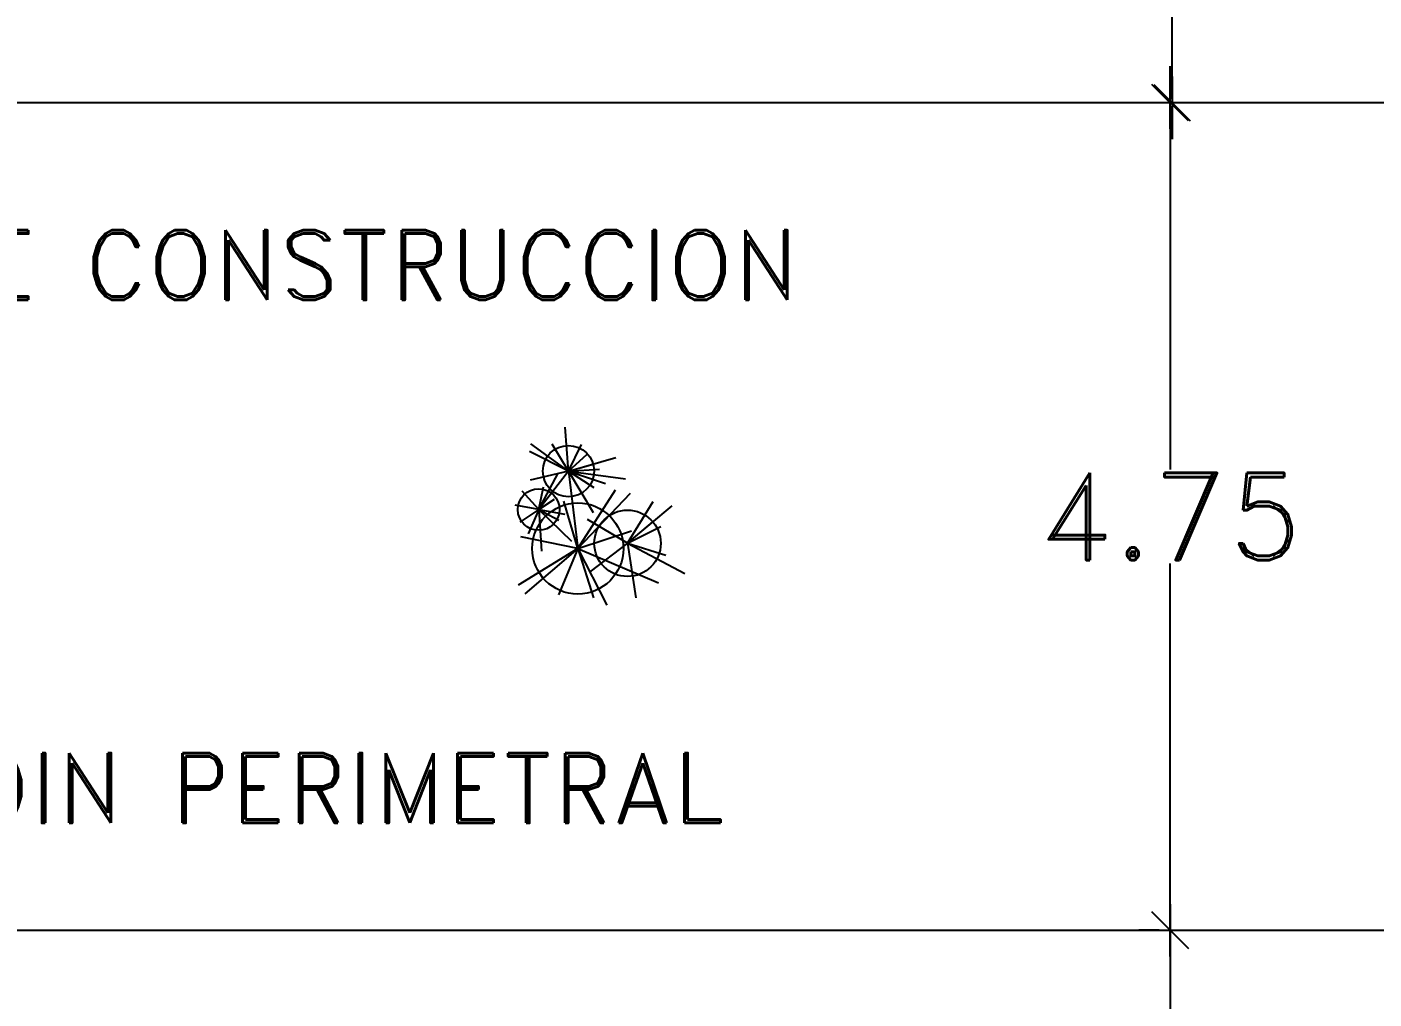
# Model space of a CAD drawing. Header units: millimetres. Extents: x 1590 to 1932, y -48 to 167.
# Drawn here: x 1638.32 to 1646.04, y -17.83 to -12.25 of the extents above; entities that cross this region are included whole.
import ezdxf
from ezdxf.enums import TextEntityAlignment as Align

# ---------------------------------------------------------------- set-up
doc = ezdxf.new("R2010")
doc.units = ezdxf.units.MM
doc.header["$LTSCALE"] = 0.1
doc.header["$MEASUREMENT"] = 0
doc.header["$PDMODE"] = 35
doc.header["$PDSIZE"] = 0.75
doc.layers.get('0').update_dxf_attribs({"linetype": 'CONTINUOUS'})
doc.layers.get('DEFPOINTS').update_dxf_attribs({"linetype": 'CONTINUOUS'})
for name, color, linetype in [('CALLES', 3, 'CONTINUOUS'), ('PARED', 4, 'CONTINUOUS'), ('PAREDES', 3, 'CONTINUOUS'), ('TEXT', 3, 'CONTINUOUS')]:
    doc.layers.add(name, color=color, linetype=linetype)
doc.styles.add('ROMAND', font='romand.shx')
doc.dimstyles.new('URBA', dxfattribs={"dimtxt": 20, "dimasz": 0.5, "dimexe": 1.25, "dimexo": 0.63, "dimgap": 0.63, "dimtad": 0, "dimtih": 1, "dimtoh": 1, "dimzin": 1, "dimdsep": 46, "dimtxsty": 'ROMAND', "dimcen": 2.5, "dimclrd": 1, "dimclre": 1, "dimclrt": 3, "dimadec": 0, "dimazin": 0, "dimtfac": 1, "dimtmove": 0, "dimatfit": 3, "dimfxl": 1, "dimtvp": 1, "dimtolj": 1, "dimtzin": 1, "dimarcsym": 0})

# ---------------------------------------------------------------- blocks, each defined once
blk = doc.blocks.new('ARB-2')
at = {"color": 3}
for p, q in [((-0.071, 0.3995), (-0.0896, 0.6508)), ((-0.071, 0.3995), (-0.2861, 0.5566)), ((-0.071, 0.3995), (-0.1638, 0.5543)), ((-0.071, 0.3995), (0.0038, 0.552)), ((-0.071, 0.3995), (-0.2953, 0.5111)), ((-0.071, 0.3995), (0.0371, 0.4967)), ((-0.071, 0.3995), (0.2014, 0.4776)), ((-0.071, 0.3995), (-0.2899, 0.3478)), ((-0.071, 0.3995), (-0.2418, 0.1788)), ((-0.2418, 0.1788), (-0.1296, 0.3872)), ((-0.071, 0.3995), (0.0703, 0.44)), ((-0.071, 0.3995), (0.1075, 0.4101)), ((-0.071, 0.3995), (-0.0172, -0.0448)), ((-0.071, 0.3995), (-0.0172, -0.0448)), ((-0.0512, 0.3984), (-0.071, 0.3995)), ((-0.071, 0.3995), (0.0715, 0.162)), ((-0.071, 0.3995), (0.256, 0.3545)), ((-0.071, 0.3995), (0.0753, 0.3055)), ((-0.071, 0.3995), (0.1425, 0.328)), ((-0.2418, 0.1788), (-0.2143, 0.3095)), ((-0.2418, 0.1788), (-0.3372, 0.2849)), ((-0.2418, 0.1788), (-0.1503, 0.2378)), ((-0.0172, -0.0448), (0.1997, 0.2918)), ((-0.0172, -0.0448), (0.2844, 0.2738)), ((-0.2418, 0.1788), (-0.3759, 0.2045)), ((-0.2418, 0.1788), (-0.3499, 0.1059)), ((-0.2418, 0.1788), (-0.3026, 0.04)), ((-0.2418, 0.1788), (-0.2256, -0.0591)), ((-0.2418, 0.1788), (-0.0544, -0.0032)), ((-0.2418, 0.1788), (-0.092, 0.1519)), ((-0.2418, 0.1788), (-0.1256, 0.1174)), ((-0.2418, 0.1788), (-0.2418, 0.1788)), ((-0.0172, -0.0448), (-0.0974, 0.2275)), ((0.2679, -0.015), (0.4155, 0.2249)), ((0.2679, -0.015), (0.5241, 0.2009)), ((0.2679, -0.015), (0.0376, 0.1226)), ((0.2679, -0.015), (0.4135, 0.1077)), ((0.2679, -0.015), (0.4583, 0.0816)), ((-0.0172, -0.0448), (-0.3449, 0.023)), ((-0.0172, -0.0448), (0.2917, 0.0561)), ((-0.0172, -0.0448), (-0.3588, -0.2558)), ((-0.0172, -0.0448), (-0.322, -0.304)), ((-0.0172, -0.0448), (-0.1281, -0.31)), ((-0.0172, -0.0448), (0.1487, -0.3704)), ((-0.0172, -0.0448), (0.4461, -0.2425)), ((-0.0172, -0.0448), (0.0726, -0.3287)), ((0.2679, -0.015), (0.052, -0.1794)), ((0.2679, -0.015), (0.5961, -0.1886)), ((0.2679, -0.015), (0.316, -0.3272)), ((0.2679, -0.015), (0.4878, -0.0828))]:
    blk.add_line(p, q, dxfattribs=at)
for centre, radius in [((-0.071, 0.3995), 0.147), ((-0.2418, 0.1788), 0.1192), ((-0.0172, -0.0448), 0.2615), ((0.2679, -0.015), 0.1904)]:
    blk.add_circle(centre, radius, dxfattribs=at)
blk = doc.blocks.new('UTP1$0$DIMBLOCK')
at = {"color": 4}
blk.add_line((-5.25, -5.25), (5.25, 5.25), dxfattribs=at)
at = {"color": 1}
blk.add_line((-7.5, 0), (10.5, 0), dxfattribs=at)
blk = doc.blocks.new('*D24')
at = {"color": 1, "linetype": 'Continuous', "lineweight": -2, "transparency": 16777216}
for p, q in [((1644.8745, -12.7042), (1644.8745, -14.7892)), ((1644.9206, -12.6842), (1645.0545, -12.6842)), ((1644.8745, -17.4142), (1644.8745, -15.3292)), ((1644.9206, -17.4342), (1645.0545, -17.4342))]:
    blk.add_line(p, q, dxfattribs=at)
at = {"layer": 'DEFPOINTS', "color": 0, "linetype": 'Continuous', "transparency": 16777216}
for p in [(1644.8581, -12.6842), (1644.8745, -12.6842), (1644.8581, -17.4342)]:
    blk.add_point(p, dxfattribs=at)
at = {"color": 1, "linetype": 'Continuous', "lineweight": -2, "transparency": 16777216, "xscale": 0.02, "yscale": 0.02, "zscale": 0.02}
for p, rotation in [((1644.8745, -12.6842), 90), ((1644.8745, -17.4342), 270)]:
    blk.add_blockref('UTP1$0$DIMBLOCK', p, dxfattribs=dict(at, rotation=rotation))
at = {"color": 3, "linetype": 'Continuous', "transparency": 16777216, "insert": (1644.8745, -15.0592), "char_height": 0.5, "attachment_point": 5, "style": 'ROMAND'}
blk.add_mtext('\\A1;4.75', dxfattribs=at)
blk = doc.blocks.new('*D83')
at = {"color": 1, "linetype": 'Continuous', "lineweight": -2, "transparency": 16777216}
for p, q in [((1644.812, -17.4342), (1644.6945, -17.4342)), ((1644.8745, -17.4542), (1644.8745, -18.0892)), ((1644.8745, -19.1642), (1644.8745, -18.5292)), ((1642.8061, -19.1842), (1645.0545, -19.1842))]:
    blk.add_line(p, q, dxfattribs=at)
at = {"layer": 'DEFPOINTS', "color": 0, "linetype": 'Continuous', "transparency": 16777216}
for p in [(1644.8745, -17.4342), (1644.8745, -17.4342), (1642.7436, -19.1842)]:
    blk.add_point(p, dxfattribs=at)
at = {"color": 1, "linetype": 'Continuous', "lineweight": -2, "transparency": 16777216, "xscale": 0.02, "yscale": 0.02, "zscale": 0.02}
for p, rotation in [((1644.8745, -17.4342), 90), ((1644.8745, -19.1842), 270)]:
    blk.add_blockref('UTP1$0$DIMBLOCK', p, dxfattribs=dict(at, rotation=rotation))
at = {"color": 3, "linetype": 'Continuous', "transparency": 16777216, "insert": (1644.8745, -18.3092), "char_height": 0.4, "attachment_point": 5, "style": 'ROMAND'}
blk.add_mtext('\\A1;1.75', dxfattribs=at)
blk = doc.blocks.new('*D248')
at = {"color": 1, "linetype": 'Continuous', "transparency": 16777216}
for p, q in [((1643.1601, -10.1842), (1645.0648, -10.1842)), ((1644.8848, -10.2042), (1644.8848, -11.0538)), ((1644.8848, -12.6642), (1644.8848, -11.5938)), ((1643.1601, -12.6842), (1645.0648, -12.6842))]:
    blk.add_line(p, q, dxfattribs=at)
at = {"layer": 'DEFPOINTS', "color": 0, "linetype": 'Continuous', "transparency": 16777216}
for p in [(1643.0976, -10.1842), (1644.8848, -10.1842), (1643.0976, -12.6842)]:
    blk.add_point(p, dxfattribs=at)
at = {"color": 1, "linetype": 'Continuous', "transparency": 16777216, "xscale": 0.02, "yscale": 0.02, "zscale": 0.02}
for p, rotation in [((1644.8848, -10.1842), 90), ((1644.8848, -12.6842), 270)]:
    blk.add_blockref('UTP1$0$DIMBLOCK', p, dxfattribs=dict(at, rotation=rotation))
at = {"color": 3, "linetype": 'Continuous', "transparency": 16777216, "insert": (1644.8848, -11.3238), "char_height": 0.5, "attachment_point": 5, "style": 'ROMAND'}
blk.add_mtext('\\A1;2.50', dxfattribs=at)

msp = doc.modelspace()

# ---------------------------------------------------------------- linework, layer by layer
at = {"layer": 'CALLES', "color": 4, "linetype": 'Continuous'}
msp.add_line((1636.0781, -17.4342), (1655.4007, -17.4342), dxfattribs=at)
at = {"layer": 'PARED', "color": 3}
msp.add_line((1635.7358, -12.6842), (1653.7358, -12.6842), dxfattribs=at)

# ---------------------------------------------------------------- block references
at = {"layer": 'PAREDES'}
msp.add_blockref('ARB-2', (1641.493, -15.1984), dxfattribs=at)

# ---------------------------------------------------------------- texts
at = {"layer": 'TEXT', "style": 'ROMAND'}
msp.add_text('LINEA DE CONSTRUCCION', height=0.4, dxfattribs=at).set_placement((1635.9227, -13.8165))
msp.add_text('JARDIN PERIMETRAL', height=0.4, dxfattribs=at).set_placement((1639.654, -16.8177), align=Align.CENTER)

# ---------------------------------------------------------------- dimensions: what is measured, and where the dimension line sits
at = {"color": 3, "linetype": 'Continuous'}
dim = msp.add_linear_dim(base=(1644.8848, -10.1842), p1=(1643.0976, -12.6842), p2=(1643.0976, -10.1842), angle=90, dimstyle='URBA', override={"dimtxt": 0.5, "dimasz": 0.02, "dimexe": 0.18, "dimexo": 0.0625, "dimgap": 0.02, "dimzin": 0, "dimblk1": 'UTP1$0$DIMBLOCK', "dimblk2": 'UTP1$0$DIMBLOCK', "dimsah": 1, "dimcen": 0.09, "dimtdec": 4, "dimtofl": 0, "dimtvp": 0, "dimtzin": 0}, dxfattribs=at)
dim.commit()
dim.dimension.update_dxf_attribs({"geometry": '*D248', "text_midpoint": (1644.8848, -11.3238), "dimtype": 160})
for base, p1, p2, override, picture, middle in [((1644.8745, -12.6842), (1644.8581, -17.4342), (1644.8581, -12.6842), {"dimtxt": 0.5, "dimasz": 0.02, "dimexe": 0.18, "dimexo": 0.0625, "dimgap": 0.02, "dimzin": 0, "dimblk1": 'UTP1$0$DIMBLOCK', "dimblk2": 'UTP1$0$DIMBLOCK', "dimsah": 1, "dimcen": 0.09, "dimtdec": 4, "dimtofl": 0, "dimtvp": 0, "dimtzin": 0}, '*D24', (1644.8745, -15.0592)), ((1644.8745, -17.4342), (1642.7436, -19.1842), (1644.8745, -17.4342), {"dimtxt": 0.4, "dimasz": 0.02, "dimexe": 0.18, "dimexo": 0.0625, "dimgap": 0.02, "dimzin": 0, "dimblk1": 'UTP1$0$DIMBLOCK', "dimblk2": 'UTP1$0$DIMBLOCK', "dimsah": 1, "dimcen": 0.09, "dimtdec": 4, "dimtofl": 0, "dimtvp": 0, "dimtzin": 0}, '*D83', (1644.8745, -18.3092))]:
    dim = msp.add_linear_dim(base=base, p1=p1, p2=p2, angle=90, dimstyle='URBA', override=override, dxfattribs=at)
    dim.commit()
    dim.dimension.update_dxf_attribs({"geometry": picture, "text_midpoint": middle})

doc.saveas('drawing.dxf')
